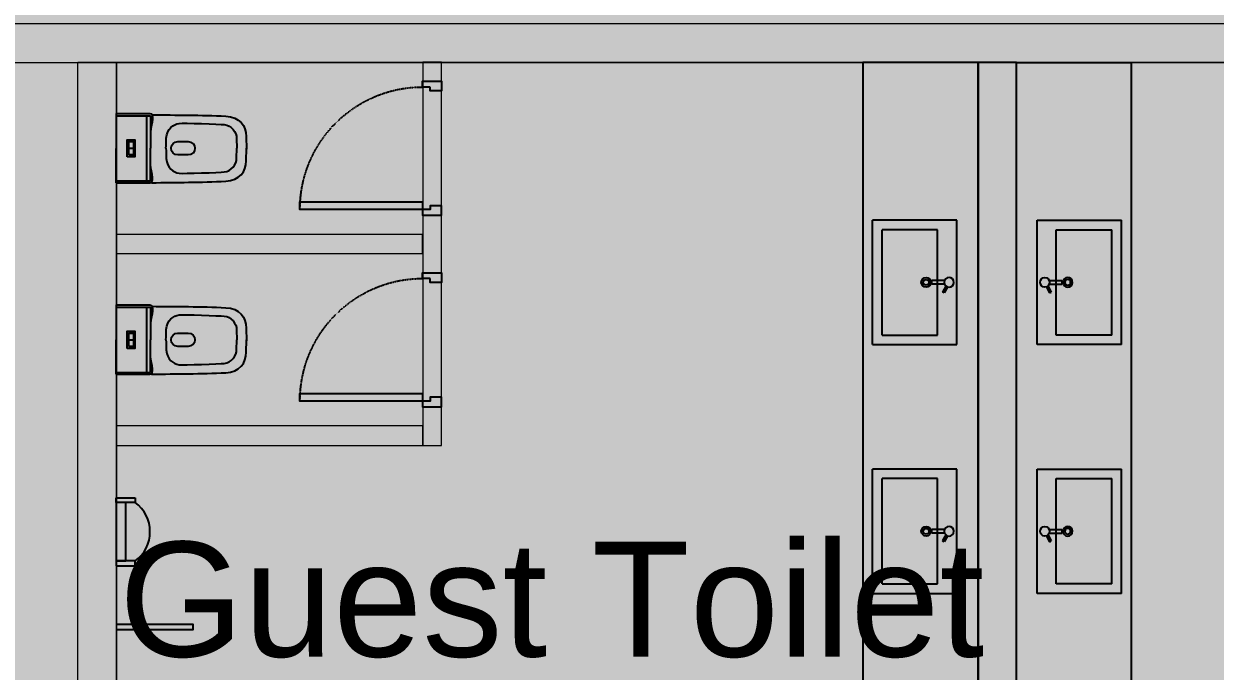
# Model space of a CAD drawing. Header units: millimetres. Extents: x -1030105 to 906887, y -616134 to 1220667.
# Drawn here: x 584488 to 590710, y -91636 to -88255 of the extents above; entities that cross this region are included whole.
import ezdxf

# ---------------------------------------------------------------- set-up
doc = ezdxf.new("R2010")
doc.units = ezdxf.units.MM
doc.header["$MEASUREMENT"] = 0
doc.linetypes.add('DASHED1', pattern=[2.5, 1.25, -1.25])
for name, color, linetype in [('A-FIXT', 8, 'Continuous'), ('A-WALL-PATT', 7, 'Continuous'), ('DA-ANNO-TEXT', 11, 'Continuous'), ('DA-DOOR-WIND', 21, 'Continuous'), ('DA-LANS-TREE', 7, 'Continuous'), ('DA-WALL-LOW', 1, 'Continuous'), ('DA-WALL-PATT', 8, 'Continuous'), ('tinh S', 2, 'Continuous'), ('Xr-Typical-Standar room$0$DA-FIXT', 5, 'Continuous'), ('Xr-Typical-Standar room$0$DA-SANR-FIXT', 5, 'Continuous')]:
    doc.layers.add(name, color=color, linetype=linetype)
for name, color, linetype, lineweight in [('A-Wall', 6, 'Continuous', 9), ('GFA', 6, 'Continuous', 0), ('HATCH', 8, 'Continuous', 5)]:
    doc.layers.add(name, color=color, linetype=linetype, lineweight=lineweight)
doc.layers.add('TMB-KHU B-XREF$0$GRASS', color=95, linetype='Continuous', lineweight=0, transparency=0.6)
doc.styles.get("Standard").update_dxf_attribs({"font": 'arial.ttf'})

# ---------------------------------------------------------------- blocks, each defined once
blk = doc.blocks.new('*U1024')
at = {"color": 2}
for p, q in [((0, 0), (0, 100)), ((700, 0), (700, 100))]:
    blk.add_line(p, q, dxfattribs=at)
for points in [[(30, 40), (30, 0), (0, 0), (0, 100), (50, 100), (50, 40), (30, 40), (30, 40)], [(670, 40), (670, 0), (700, 0), (700, 100), (650, 100), (650, 40), (670, 40), (670, 40)], [(30, 0), (30, -640), (70, -640), (70, 0)]]:
    blk.add_lwpolyline(points, close=True)
at = {"color": 8, "linetype": 'DASHED1', "ltscale": 0.5}
blk.add_arc((30, 0), 640, 270, 360, dxfattribs=at)
blk.add_wipeout([(0, 1400), (0, 1300), (700, 1300), (700, 1400)]).dxf.layer = 'DA-WALL-PATT'
blk = doc.blocks.new('Xr-Typical-Standar room$0$SAN-W-02P')
at = {"layer": 'Xr-Typical-Standar room$0$DA-SANR-FIXT'}
h = blk.add_hatch(color=255, dxfattribs=at)
h.dxf.hatch_style = 1
edge = h.paths.add_edge_path()
edge.add_line((20.6, -829.4), (23.5, -829.4))
edge.add_line((23.5, -829.4), (26.5, -829.4))
edge.add_line((26.5, -829.4), (32.6, -829.4))
edge.add_line((32.6, -829.4), (38.7, -829.4))
edge.add_line((38.7, -829.4), (41.6, -829.4))
edge.add_line((41.6, -829.4), (44.5, -829.4))
edge.add_line((44.5, -829.4), (47.4, -829.4))
edge.add_line((47.4, -829.4), (48.7, -829.4))
edge.add_line((48.7, -829.4), (50.1, -829.4))
edge.add_line((50.1, -829.4), (51.3, -829.4))
edge.add_line((51.3, -829.4), (52.6, -829.4))
edge.add_line((52.6, -829.4), (53.8, -829.4))
edge.add_line((53.8, -829.4), (55, -829.4))
edge.add_line((55, -829.4), (56.1, -829.4))
edge.add_line((56.1, -829.4), (57.2, -829.4))
edge.add_line((57.2, -829.4), (58.2, -829.4))
edge.add_line((58.2, -829.4), (59.2, -829.4))
edge.add_line((59.2, -829.4), (60.1, -829.4))
edge.add_line((60.1, -829.4), (60.9, -829.4))
edge.add_line((60.9, -829.4), (61.7, -829.4))
edge.add_line((61.7, -829.4), (63, -829.4))
edge.add_line((63, -829.4), (65.2, -829.4))
edge.add_line((65.2, -829.4), (67.5, -829.4))
edge.add_line((67.5, -829.4), (70.4, -829.3))
edge.add_line((70.4, -829.3), (73.1, -829.1))
edge.add_line((73.1, -829.1), (75.6, -829))
edge.add_line((75.6, -829), (78.3, -828.7))
edge.add_line((78.3, -828.7), (80.9, -828.4))
edge.add_line((80.9, -828.4), (83.6, -828.1))
edge.add_line((83.6, -828.1), (85.9, -827.7))
edge.add_line((85.9, -827.7), (88.6, -827.2))
edge.add_line((88.6, -827.2), (91.1, -826.7))
edge.add_line((91.1, -826.7), (93.5, -826.2))
edge.add_line((93.5, -826.2), (96, -825.6))
edge.add_line((96, -825.6), (98.1, -825))
edge.add_line((98.1, -825), (100.9, -824.2))
edge.add_line((100.9, -824.2), (103, -823.5))
edge.add_line((103, -823.5), (105.2, -822.7))
edge.add_line((105.2, -822.7), (107.7, -821.8))
edge.add_line((107.7, -821.8), (110.3, -820.7))
edge.add_line((110.3, -820.7), (112.3, -819.9))
edge.add_line((112.3, -819.9), (114.3, -819))
edge.add_line((114.3, -819), (116.5, -817.9))
edge.add_line((116.5, -817.9), (118.8, -816.7))
edge.add_line((118.8, -816.7), (121.1, -815.4))
edge.add_line((121.1, -815.4), (123, -814.3))
edge.add_line((123, -814.3), (125.4, -812.8))
edge.add_line((125.4, -812.8), (127.2, -811.6))
edge.add_line((127.2, -811.6), (129.4, -810.1))
edge.add_line((129.4, -810.1), (131.2, -808.7))
edge.add_line((131.2, -808.7), (133.3, -807.1))
edge.add_line((133.3, -807.1), (135, -805.7))
edge.add_line((135, -805.7), (137, -804))
edge.add_line((137, -804), (138.7, -802.5))
edge.add_line((138.7, -802.5), (140.5, -800.7))
edge.add_line((140.5, -800.7), (142.2, -799))
edge.add_line((142.2, -799), (143.9, -797.1))
edge.add_line((143.9, -797.1), (145.4, -795.4))
edge.add_line((145.4, -795.4), (147.1, -793.5))
edge.add_line((147.1, -793.5), (148.7, -791.4))
edge.add_line((148.7, -791.4), (150.1, -789.5))
edge.add_line((150.1, -789.5), (151.6, -787.4))
edge.add_line((151.6, -787.4), (153.1, -785.3))
edge.add_line((153.1, -785.3), (154.4, -783.1))
edge.add_line((154.4, -783.1), (155.9, -780.7))
edge.add_line((155.9, -780.7), (157.1, -778.5))
edge.add_line((157.1, -778.5), (158.2, -776.4))
edge.add_line((158.2, -776.4), (159.2, -774.5))
edge.add_line((159.2, -774.5), (160.5, -771.8))
edge.add_line((160.5, -771.8), (161.6, -769.3))
edge.add_line((161.6, -769.3), (162.7, -766.5))
edge.add_line((162.7, -766.5), (163.7, -764.1))
edge.add_line((163.7, -764.1), (164.5, -761.9))
edge.add_line((164.5, -761.9), (165.6, -758.7))
edge.add_line((165.6, -758.7), (166.3, -756.2))
edge.add_line((166.3, -756.2), (167.1, -753.7))
edge.add_line((167.1, -753.7), (167.9, -750.3))
edge.add_line((167.9, -750.3), (168.6, -747.2))
edge.add_line((168.6, -747.2), (169.2, -744.6))
edge.add_line((169.2, -744.6), (169.8, -741.5))
edge.add_line((169.8, -741.5), (170.2, -739))
edge.add_line((170.2, -739), (170.7, -735.6))
edge.add_line((170.7, -735.6), (171.1, -732.5))
edge.add_line((171.1, -732.5), (171.4, -729.7))
edge.add_line((171.4, -729.7), (171.7, -726.2))
edge.add_line((171.7, -726.2), (171.9, -722))
edge.add_line((171.9, -722), (172.5, -710.7))
edge.add_line((172.5, -710.7), (172.9, -702.4))
edge.add_line((172.9, -702.4), (173.6, -686.4))
edge.add_line((173.6, -686.4), (174, -677.7))
edge.add_line((174, -677.7), (174.5, -662.1))
edge.add_line((174.5, -662.1), (177.4, -651.6))
edge.add_line((177.4, -651.6), (175.3, -641.6))
edge.add_line((175.3, -641.6), (175.7, -625.7))
edge.add_line((175.7, -625.7), (176.2, -605.6))
edge.add_line((176.2, -605.6), (176.7, -577.1))
edge.add_line((176.7, -577.1), (177.1, -552.4))
edge.add_line((177.1, -552.4), (177.3, -528.6))
edge.add_line((177.3, -528.6), (175.6, -506.6))
edge.add_line((175.6, -506.6), (175.8, -481.6))
edge.add_line((175.8, -481.6), (176.2, -431.6))
edge.add_line((176.2, -431.6), (176.5, -406.6))
edge.add_line((176.5, -406.6), (178.7, -380.5))
edge.add_line((178.7, -380.5), (179.1, -358.4))
edge.add_line((179.1, -358.4), (179.5, -334.1))
edge.add_line((179.5, -334.1), (179.7, -333.9))
edge.add_line((179.7, -333.9), (180, -333.6))
edge.add_line((180, -333.6), (180.3, -333.1))
edge.add_line((180.3, -333.1), (180.5, -332.8))
edge.add_line((180.5, -332.8), (180.8, -332.2))
edge.add_line((180.8, -332.2), (181, -331.8))
edge.add_line((181, -331.8), (181.1, -331.5))
edge.add_line((181.1, -331.5), (181.2, -331.3))
edge.add_line((181.2, -331.3), (181.3, -331))
edge.add_line((181.3, -331), (181.4, -330.8))
edge.add_line((181.4, -330.8), (181.5, -330.6))
edge.add_line((181.5, -330.6), (181.6, -330.3))
edge.add_line((181.6, -330.3), (181.7, -330.1))
edge.add_line((181.7, -330.1), (181.8, -329.8))
edge.add_line((181.8, -329.8), (181.8, -329.6))
edge.add_line((181.8, -329.6), (181.9, -329.2))
edge.add_line((181.9, -329.2), (182, -329))
edge.add_line((182, -329), (182.1, -328.7))
edge.add_line((182.1, -328.7), (182.1, -328.4))
edge.add_line((182.1, -328.4), (182.2, -328.2))
edge.add_line((182.2, -328.2), (182.3, -327.8))
edge.add_line((182.3, -327.8), (182.3, -327.5))
edge.add_line((182.3, -327.5), (182.4, -327.2))
edge.add_line((182.4, -327.2), (182.4, -326.9))
edge.add_line((182.4, -326.9), (182.4, -326.7))
edge.add_line((182.4, -326.7), (182.5, -326.3))
edge.add_line((182.5, -326.3), (182.5, -325.5))
edge.add_line((182.5, -325.5), (182.5, -324.8))
edge.add_line((182.5, -324.8), (182.5, -323.9))
edge.add_line((182.5, -323.9), (182.5, -323))
edge.add_line((182.5, -323), (182.5, -322))
edge.add_line((182.5, -322), (182.5, -321.3))
edge.add_line((182.5, -321.3), (182.5, -320.5))
edge.add_line((182.5, -320.5), (182.5, -319.7))
edge.add_line((182.5, -319.7), (182.5, -318.8))
edge.add_line((182.5, -318.8), (182.5, -317.9))
edge.add_line((182.5, -317.9), (182.5, -316.9))
edge.add_line((182.5, -316.9), (182.5, -315.9))
edge.add_line((182.5, -315.9), (182.5, -314.8))
edge.add_line((182.5, -314.8), (182.5, -313.7))
edge.add_line((182.5, -313.7), (182.5, -312.6))
edge.add_line((182.5, -312.6), (182.5, -311.4))
edge.add_line((182.5, -311.4), (182.5, -310.2))
edge.add_line((182.5, -310.2), (182.5, -308.9))
edge.add_line((182.5, -308.9), (182.5, -307.6))
edge.add_line((182.5, -307.6), (182.5, -306.3))
edge.add_line((182.5, -306.3), (182.5, -304.9))
edge.add_line((182.5, -304.9), (182.5, -303.5))
edge.add_line((182.5, -303.5), (182.5, -302))
edge.add_line((182.5, -302), (182.5, -300.5))
edge.add_line((182.5, -300.5), (182.5, -299))
edge.add_line((182.5, -299), (182.5, -297.4))
edge.add_line((182.5, -297.4), (182.5, -295.9))
edge.add_line((182.5, -295.9), (182.5, -294.2))
edge.add_line((182.5, -294.2), (182.5, -292.6))
edge.add_line((182.5, -292.6), (182.5, -290.9))
edge.add_line((182.5, -290.9), (182.5, -289.2))
edge.add_line((182.5, -289.2), (182.5, -287.5))
edge.add_line((182.5, -287.5), (182.5, -285.8))
edge.add_line((182.5, -285.8), (182.5, -284))
edge.add_line((182.5, -284), (182.5, -282.2))
edge.add_line((182.5, -282.2), (182.5, -280.4))
edge.add_line((182.5, -280.4), (182.5, -278.5))
edge.add_line((182.5, -278.5), (182.5, -276.7))
edge.add_line((182.5, -276.7), (182.5, -274.8))
edge.add_line((182.5, -274.8), (182.5, -272.9))
edge.add_line((182.5, -272.9), (182.5, -271))
edge.add_line((182.5, -271), (182.5, -269.1))
edge.add_line((182.5, -269.1), (182.5, -267.1))
edge.add_line((182.5, -267.1), (182.5, -265.1))
edge.add_line((182.5, -265.1), (182.5, -263.2))
edge.add_line((182.5, -263.2), (182.5, -261.2))
edge.add_line((182.5, -261.2), (182.5, -259.2))
edge.add_line((182.5, -259.2), (182.5, -257.2))
edge.add_line((182.5, -257.2), (182.5, -255.2))
edge.add_line((182.5, -255.2), (182.5, -251.1))
edge.add_line((182.5, -251.1), (182.5, -247.1))
edge.add_line((182.5, -247.1), (182.5, -238.9))
edge.add_line((182.5, -238.9), (182.5, -230.7))
edge.add_line((182.5, -230.7), (182.5, -226.6))
edge.add_line((182.5, -226.6), (182.5, -222.6))
edge.add_line((182.5, -222.6), (182.5, -220.6))
edge.add_line((182.5, -220.6), (182.5, -218.6))
edge.add_line((182.5, -218.6), (182.5, -216.6))
edge.add_line((182.5, -216.6), (182.5, -214.6))
edge.add_line((182.5, -214.6), (182.5, -212.6))
edge.add_line((182.5, -212.6), (182.5, -210.6))
edge.add_line((182.5, -210.6), (182.5, -208.7))
edge.add_line((182.5, -208.7), (182.5, -206.8))
edge.add_line((182.5, -206.8), (182.5, -204.9))
edge.add_line((182.5, -204.9), (182.5, -203))
edge.add_line((182.5, -203), (182.5, -201.1))
edge.add_line((182.5, -201.1), (182.5, -199.2))
edge.add_line((182.5, -199.2), (182.5, -197.4))
edge.add_line((182.5, -197.4), (182.5, -195.6))
edge.add_line((182.5, -195.6), (182.5, -193.8))
edge.add_line((182.5, -193.8), (182.5, -192))
edge.add_line((182.5, -192), (182.5, -190.2))
edge.add_line((182.5, -190.2), (182.5, -188.5))
edge.add_line((182.5, -188.5), (182.5, -186.8))
edge.add_line((182.5, -186.8), (182.5, -185.2))
edge.add_line((182.5, -185.2), (182.5, -183.5))
edge.add_line((182.5, -183.5), (182.5, -181.9))
edge.add_line((182.5, -181.9), (182.5, -180.3))
edge.add_line((182.5, -180.3), (182.5, -178.8))
edge.add_line((182.5, -178.8), (182.5, -177.2))
edge.add_line((182.5, -177.2), (182.5, -175.8))
edge.add_line((182.5, -175.8), (182.5, -174.3))
edge.add_line((182.5, -174.3), (182.5, -172.9))
edge.add_line((182.5, -172.9), (182.5, -171.5))
edge.add_line((182.5, -171.5), (182.5, -170.1))
edge.add_line((182.5, -170.1), (182.5, -168.8))
edge.add_line((182.5, -168.8), (182.5, -167.6))
edge.add_line((182.5, -167.6), (182.5, -166.3))
edge.add_line((182.5, -166.3), (182.5, -165.2))
edge.add_line((182.5, -165.2), (182.5, -164))
edge.add_line((182.5, -164), (182.5, -162.9))
edge.add_line((182.5, -162.9), (182.5, -161.8))
edge.add_line((182.5, -161.8), (182.5, -160.8))
edge.add_line((182.5, -160.8), (182.5, -159.9))
edge.add_line((182.5, -159.9), (182.5, -158.9))
edge.add_line((182.5, -158.9), (182.5, -158.1))
edge.add_line((182.5, -158.1), (182.5, -157.2))
edge.add_line((182.5, -157.2), (182.5, -156.5))
edge.add_line((182.5, -156.5), (182.5, -155.8))
edge.add_line((182.5, -155.8), (182.5, -154.8))
edge.add_line((182.5, -154.8), (182.5, -153.9))
edge.add_line((182.5, -153.9), (182.5, -153.2))
edge.add_line((182.5, -153.2), (182.5, -151.4))
edge.add_line((182.5, -151.4), (182.5, -151.4))
edge.add_line((182.5, -151.4), (182.4, -151.4))
edge.add_line((182.4, -151.4), (182.3, -151.4))
edge.add_line((182.3, -151.4), (182.2, -151.4))
edge.add_line((182.2, -151.4), (182.1, -151.4))
edge.add_line((182.1, -151.4), (181.9, -151.4))
edge.add_line((181.9, -151.4), (181.7, -151.4))
edge.add_line((181.7, -151.4), (181.4, -151.4))
edge.add_line((181.4, -151.4), (181.2, -151.4))
edge.add_line((181.2, -151.4), (180.9, -151.4))
edge.add_line((180.9, -151.4), (180.5, -151.4))
edge.add_line((180.5, -151.4), (180.2, -151.4))
edge.add_line((180.2, -151.4), (179.8, -151.4))
edge.add_line((179.8, -151.4), (179.3, -151.4))
edge.add_line((179.3, -151.4), (178.9, -151.4))
edge.add_line((178.9, -151.4), (178.4, -151.4))
edge.add_line((178.4, -151.4), (177.9, -151.4))
edge.add_line((177.9, -151.4), (177.3, -151.4))
edge.add_line((177.3, -151.4), (176.8, -151.4))
edge.add_line((176.8, -151.4), (176.2, -151.4))
edge.add_line((176.2, -151.4), (175.5, -151.4))
edge.add_line((175.5, -151.4), (174.9, -151.4))
edge.add_line((174.9, -151.4), (174.2, -151.4))
edge.add_line((174.2, -151.4), (173.5, -151.4))
edge.add_line((173.5, -151.4), (172.7, -151.4))
edge.add_line((172.7, -151.4), (172, -151.4))
edge.add_line((172, -151.4), (171.2, -151.4))
edge.add_line((171.2, -151.4), (170.3, -151.4))
edge.add_line((170.3, -151.4), (169.5, -151.4))
edge.add_line((169.5, -151.4), (168.6, -151.4))
edge.add_line((168.6, -151.4), (167.7, -151.4))
edge.add_line((167.7, -151.4), (166.8, -151.4))
edge.add_line((166.8, -151.4), (165.9, -151.4))
edge.add_line((165.9, -151.4), (164.9, -151.4))
edge.add_line((164.9, -151.4), (163.9, -151.4))
edge.add_line((163.9, -151.4), (162.9, -151.4))
edge.add_line((162.9, -151.4), (161.8, -151.4))
edge.add_line((161.8, -151.4), (160.8, -151.4))
edge.add_line((160.8, -151.4), (159.7, -151.4))
edge.add_line((159.7, -151.4), (158.5, -151.4))
edge.add_line((158.5, -151.4), (157.4, -151.4))
edge.add_line((157.4, -151.4), (156.2, -151.4))
edge.add_line((156.2, -151.4), (155.1, -151.4))
edge.add_line((155.1, -151.4), (153.9, -151.4))
edge.add_line((153.9, -151.4), (152.6, -151.4))
edge.add_line((152.6, -151.4), (151.4, -151.4))
edge.add_line((151.4, -151.4), (150.1, -151.4))
edge.add_line((150.1, -151.4), (148.8, -151.4))
edge.add_line((148.8, -151.4), (147.5, -151.4))
edge.add_line((147.5, -151.4), (146.2, -151.4))
edge.add_line((146.2, -151.4), (144.8, -151.4))
edge.add_line((144.8, -151.4), (143.4, -151.4))
edge.add_line((143.4, -151.4), (142, -151.4))
edge.add_line((142, -151.4), (140.6, -151.4))
edge.add_line((140.6, -151.4), (139.2, -151.4))
edge.add_line((139.2, -151.4), (137.7, -151.4))
edge.add_line((137.7, -151.4), (136.3, -151.4))
edge.add_line((136.3, -151.4), (134.8, -151.4))
edge.add_line((134.8, -151.4), (131.7, -151.4))
edge.add_line((131.7, -151.4), (128.6, -151.4))
edge.add_line((128.6, -151.4), (125.5, -151.4))
edge.add_line((125.5, -151.4), (122.2, -151.4))
edge.add_line((122.2, -151.4), (118.9, -151.4))
edge.add_line((118.9, -151.4), (115.5, -151.4))
edge.add_line((115.5, -151.4), (112.1, -151.4))
edge.add_line((112.1, -151.4), (108.6, -151.4))
edge.add_line((108.6, -151.4), (105.1, -151.4))
edge.add_line((105.1, -151.4), (101.5, -151.4))
edge.add_line((101.5, -151.4), (97.8, -151.4))
edge.add_line((97.8, -151.4), (94.1, -151.4))
edge.add_line((94.1, -151.4), (90.4, -151.4))
edge.add_line((90.4, -151.4), (86.6, -151.4))
edge.add_line((86.6, -151.4), (82.8, -151.4))
edge.add_line((82.8, -151.4), (78.9, -151.4))
edge.add_line((78.9, -151.4), (75, -151.4))
edge.add_line((75, -151.4), (71, -151.4))
edge.add_line((71, -151.4), (67, -151.4))
edge.add_line((67, -151.4), (63, -151.4))
edge.add_line((63, -151.4), (58.9, -151.4))
edge.add_line((58.9, -151.4), (54.8, -151.4))
edge.add_line((54.8, -151.4), (50.7, -151.4))
edge.add_line((50.7, -151.4), (46.6, -151.4))
edge.add_line((46.6, -151.4), (42.4, -151.4))
edge.add_line((42.4, -151.4), (38.2, -151.4))
edge.add_line((38.2, -151.4), (34, -151.4))
edge.add_line((34, -151.4), (25.6, -151.4))
edge.add_line((25.6, -151.4), (17.1, -151.4))
edge.add_line((17.1, -151.4), (0, -151.4))
edge.add_line((0, -151.4), (-17.1, -151.4))
edge.add_line((-17.1, -151.4), (-25.6, -151.4))
edge.add_line((-25.6, -151.4), (-34, -151.4))
edge.add_line((-34, -151.4), (-38.2, -151.4))
edge.add_line((-38.2, -151.4), (-42.4, -151.4))
edge.add_line((-42.4, -151.4), (-46.6, -151.4))
edge.add_line((-46.6, -151.4), (-50.7, -151.4))
edge.add_line((-50.7, -151.4), (-54.8, -151.4))
edge.add_line((-54.8, -151.4), (-58.9, -151.4))
edge.add_line((-58.9, -151.4), (-63, -151.4))
edge.add_line((-63, -151.4), (-67, -151.4))
edge.add_line((-67, -151.4), (-71, -151.4))
edge.add_line((-71, -151.4), (-75, -151.4))
edge.add_line((-75, -151.4), (-78.9, -151.4))
edge.add_line((-78.9, -151.4), (-82.8, -151.4))
edge.add_line((-82.8, -151.4), (-86.6, -151.4))
edge.add_line((-86.6, -151.4), (-90.4, -151.4))
edge.add_line((-90.4, -151.4), (-94.2, -151.4))
edge.add_line((-94.2, -151.4), (-97.9, -151.4))
edge.add_line((-97.9, -151.4), (-101.5, -151.4))
edge.add_line((-101.5, -151.4), (-105.1, -151.4))
edge.add_line((-105.1, -151.4), (-108.6, -151.4))
edge.add_line((-108.6, -151.4), (-112.1, -151.4))
edge.add_line((-112.1, -151.4), (-115.6, -151.4))
edge.add_line((-115.6, -151.4), (-118.9, -151.4))
edge.add_line((-118.9, -151.4), (-122.2, -151.4))
edge.add_line((-122.2, -151.4), (-125.5, -151.4))
edge.add_line((-125.5, -151.4), (-128.7, -151.4))
edge.add_line((-128.7, -151.4), (-131.8, -151.4))
edge.add_line((-131.8, -151.4), (-134.8, -151.4))
edge.add_line((-134.8, -151.4), (-136.3, -151.4))
edge.add_line((-136.3, -151.4), (-137.8, -151.4))
edge.add_line((-137.8, -151.4), (-139.2, -151.4))
edge.add_line((-139.2, -151.4), (-140.6, -151.4))
edge.add_line((-140.6, -151.4), (-142.1, -151.4))
edge.add_line((-142.1, -151.4), (-143.4, -151.4))
edge.add_line((-143.4, -151.4), (-144.8, -151.4))
edge.add_line((-144.8, -151.4), (-146.2, -151.4))
edge.add_line((-146.2, -151.4), (-147.5, -151.4))
edge.add_line((-147.5, -151.4), (-148.8, -151.4))
edge.add_line((-148.8, -151.4), (-150.1, -151.4))
edge.add_line((-150.1, -151.4), (-151.4, -151.4))
edge.add_line((-151.4, -151.4), (-152.6, -151.4))
edge.add_line((-152.6, -151.4), (-153.9, -151.4))
edge.add_line((-153.9, -151.4), (-155.1, -151.4))
edge.add_line((-155.1, -151.4), (-156.3, -151.4))
edge.add_line((-156.3, -151.4), (-157.4, -151.4))
edge.add_line((-157.4, -151.4), (-158.6, -151.4))
edge.add_line((-158.6, -151.4), (-159.7, -151.4))
edge.add_line((-159.7, -151.4), (-160.8, -151.4))
edge.add_line((-160.8, -151.4), (-161.8, -151.4))
edge.add_line((-161.8, -151.4), (-162.9, -151.4))
edge.add_line((-162.9, -151.4), (-163.9, -151.4))
edge.add_line((-163.9, -151.4), (-164.9, -151.4))
edge.add_line((-164.9, -151.4), (-165.9, -151.4))
edge.add_line((-165.9, -151.4), (-166.8, -151.4))
edge.add_line((-166.8, -151.4), (-167.7, -151.4))
edge.add_line((-167.7, -151.4), (-168.6, -151.4))
edge.add_line((-168.6, -151.4), (-169.5, -151.4))
edge.add_line((-169.5, -151.4), (-170.4, -151.4))
edge.add_line((-170.4, -151.4), (-171.2, -151.4))
edge.add_line((-171.2, -151.4), (-172, -151.4))
edge.add_line((-172, -151.4), (-172.7, -151.4))
edge.add_line((-172.7, -151.4), (-173.5, -151.4))
edge.add_line((-173.5, -151.4), (-174.2, -151.4))
edge.add_line((-174.2, -151.4), (-174.9, -151.4))
edge.add_line((-174.9, -151.4), (-175.5, -151.4))
edge.add_line((-175.5, -151.4), (-176.2, -151.4))
edge.add_line((-176.2, -151.4), (-176.8, -151.4))
edge.add_line((-176.8, -151.4), (-177.3, -151.4))
edge.add_line((-177.3, -151.4), (-177.9, -151.4))
edge.add_line((-177.9, -151.4), (-178.4, -151.4))
edge.add_line((-178.4, -151.4), (-178.9, -151.4))
edge.add_line((-178.9, -151.4), (-179.3, -151.4))
edge.add_line((-179.3, -151.4), (-179.8, -151.4))
edge.add_line((-179.8, -151.4), (-180.2, -151.4))
edge.add_line((-180.2, -151.4), (-180.5, -151.4))
edge.add_line((-180.5, -151.4), (-180.9, -151.4))
edge.add_line((-180.9, -151.4), (-182.5, -151.4))
edge.add_spline(control_points=[(-182.5, -151.4), (-182.5, -151.4), (-182.5, -326.3), (-182.5, -326.3)], knot_values=[0, 0, 0, 0, 1, 1, 1, 1], degree=3, periodic=0)
edge.add_line((-182.5, -326.3), (-182.5, -326.7))
edge.add_line((-182.5, -326.7), (-182.4, -326.9))
edge.add_line((-182.4, -326.9), (-182.4, -327.2))
edge.add_line((-182.4, -327.2), (-182.3, -327.5))
edge.add_line((-182.3, -327.5), (-182.3, -327.8))
edge.add_line((-182.3, -327.8), (-182.2, -328.2))
edge.add_line((-182.2, -328.2), (-182.2, -328.4))
edge.add_line((-182.2, -328.4), (-182.1, -328.6))
edge.add_line((-182.1, -328.6), (-182, -329))
edge.add_line((-182, -329), (-181.9, -329.3))
edge.add_line((-181.9, -329.3), (-181.9, -329.5))
edge.add_line((-181.9, -329.5), (-181.8, -329.8))
edge.add_line((-181.8, -329.8), (-181.7, -330.1))
edge.add_line((-181.7, -330.1), (-181.6, -330.3))
edge.add_line((-181.6, -330.3), (-181.5, -330.6))
edge.add_line((-181.5, -330.6), (-181.4, -330.8))
edge.add_line((-181.4, -330.8), (-181.3, -331.1))
edge.add_line((-181.3, -331.1), (-181.2, -331.3))
edge.add_line((-181.2, -331.3), (-181.1, -331.5))
edge.add_line((-181.1, -331.5), (-181, -331.8))
edge.add_line((-181, -331.8), (-180.7, -332.3))
edge.add_line((-180.7, -332.3), (-180.5, -332.7))
edge.add_line((-180.5, -332.7), (-180.3, -333.1))
edge.add_line((-180.3, -333.1), (-180, -333.5))
edge.add_line((-180, -333.5), (-179.7, -334))
edge.add_line((-179.7, -334), (-179.4, -334.3))
edge.add_line((-179.4, -334.3), (-179.1, -334.7))
edge.add_line((-179.1, -334.7), (-178.7, -335.1))
edge.add_line((-178.7, -335.1), (-178.3, -335.4))
edge.add_line((-178.3, -335.4), (-178, -335.7))
edge.add_line((-178, -335.7), (-177.7, -336))
edge.add_line((-177.7, -336), (-177.2, -336.4))
edge.add_line((-177.2, -336.4), (-176.9, -336.6))
edge.add_line((-176.9, -336.6), (-176.4, -336.9))
edge.add_line((-176.4, -336.9), (-176.1, -337.1))
edge.add_line((-176.1, -337.1), (-175.6, -337.4))
edge.add_line((-175.6, -337.4), (-175.3, -337.6))
edge.add_line((-175.3, -337.6), (-174.9, -361.8))
edge.add_line((-174.9, -361.8), (-174.5, -386.2))
edge.add_line((-174.5, -386.2), (-174.3, -410.3))
edge.add_line((-174.3, -410.3), (-176.2, -436.6))
edge.add_line((-176.2, -436.6), (-175.8, -481.6))
edge.add_line((-175.8, -481.6), (-175.6, -506.6))
edge.add_line((-175.6, -506.6), (-175.4, -531.6))
edge.add_line((-175.4, -531.6), (-172.9, -558.1))
edge.add_line((-172.9, -558.1), (-172.6, -580))
edge.add_line((-172.6, -580), (-172.2, -599.8))
edge.add_line((-172.2, -599.8), (-171.8, -616.4))
edge.add_line((-171.8, -616.4), (-173.6, -629.8))
edge.add_line((-173.6, -629.8), (-171.2, -641.5))
edge.add_line((-171.2, -641.5), (-170.8, -652.8))
edge.add_line((-170.8, -652.8), (-171.8, -666.4))
edge.add_line((-171.8, -666.4), (-169.9, -677.6))
edge.add_line((-169.9, -677.6), (-169.4, -689.1))
edge.add_line((-169.4, -689.1), (-168.8, -702.2))
edge.add_line((-168.8, -702.2), (-168.2, -713.3))
edge.add_line((-168.2, -713.3), (-168.1, -719.3))
edge.add_line((-168.1, -719.3), (-167.8, -722.4))
edge.add_line((-167.8, -722.4), (-167.8, -722.8))
edge.add_line((-167.8, -722.8), (-167.7, -722.9))
edge.add_line((-167.7, -722.9), (-167.7, -722.9))
edge.add_line((-167.7, -722.9), (-167.7, -723.1))
edge.add_line((-167.7, -723.1), (-167.7, -723.4))
edge.add_line((-167.7, -723.4), (-167.7, -723.7))
edge.add_line((-167.7, -723.7), (-167.4, -727.6))
edge.add_line((-167.4, -727.6), (-167.1, -731.1))
edge.add_line((-167.1, -731.1), (-166.8, -733.7))
edge.add_line((-166.8, -733.7), (-166.4, -737))
edge.add_line((-166.4, -737), (-165.8, -740.5))
edge.add_line((-165.8, -740.5), (-165.5, -742.5))
edge.add_line((-165.5, -742.5), (-164.8, -745.7))
edge.add_line((-164.8, -745.7), (-164.2, -748.5))
edge.add_line((-164.2, -748.5), (-163.5, -751.5))
edge.add_line((-163.5, -751.5), (-162.7, -754.5))
edge.add_line((-162.7, -754.5), (-161.8, -757.4))
edge.add_line((-161.8, -757.4), (-161.1, -759.8))
edge.add_line((-161.1, -759.8), (-160.1, -762.7))
edge.add_line((-160.1, -762.7), (-159.1, -765.3))
edge.add_line((-159.1, -765.3), (-158.3, -767.4))
edge.add_line((-158.3, -767.4), (-157.1, -770))
edge.add_line((-157.1, -770), (-155.9, -772.7))
edge.add_line((-155.9, -772.7), (-154.7, -775.2))
edge.add_line((-154.7, -775.2), (-153.4, -777.7))
edge.add_line((-153.4, -777.7), (-152.3, -779.7))
edge.add_line((-152.3, -779.7), (-151.2, -781.6))
edge.add_line((-151.2, -781.6), (-149.9, -783.8))
edge.add_line((-149.9, -783.8), (-148.4, -786))
edge.add_line((-148.4, -786), (-147.1, -788))
edge.add_line((-147.1, -788), (-145.4, -790.3))
edge.add_line((-145.4, -790.3), (-144, -792.1))
edge.add_line((-144, -792.1), (-142.4, -794.1))
edge.add_line((-142.4, -794.1), (-140.8, -795.9))
edge.add_line((-140.8, -795.9), (-139.1, -797.8))
edge.add_line((-139.1, -797.8), (-137.5, -799.5))
edge.add_line((-137.5, -799.5), (-135.7, -801.4))
edge.add_line((-135.7, -801.4), (-134.1, -802.9))
edge.add_line((-134.1, -802.9), (-132.2, -804.5))
edge.add_line((-132.2, -804.5), (-130.2, -806.2))
edge.add_line((-130.2, -806.2), (-128.6, -807.6))
edge.add_line((-128.6, -807.6), (-126.4, -809.3))
edge.add_line((-126.4, -809.3), (-124.7, -810.5))
edge.add_line((-124.7, -810.5), (-122.5, -812))
edge.add_line((-122.5, -812), (-120.5, -813.3))
edge.add_line((-120.5, -813.3), (-118.4, -814.6))
edge.add_line((-118.4, -814.6), (-116.1, -815.9))
edge.add_line((-116.1, -815.9), (-113.9, -817.1))
edge.add_line((-113.9, -817.1), (-111.6, -818.3))
edge.add_line((-111.6, -818.3), (-109.8, -819.1))
edge.add_line((-109.8, -819.1), (-107.7, -820.1))
edge.add_line((-107.7, -820.1), (-105.2, -821.1))
edge.add_line((-105.2, -821.1), (-102.9, -822.1))
edge.add_line((-102.9, -822.1), (-100.6, -822.9))
edge.add_line((-100.6, -822.9), (-98.4, -823.6))
edge.add_line((-98.4, -823.6), (-95.9, -824.4))
edge.add_line((-95.9, -824.4), (-93.6, -825.1))
edge.add_line((-93.6, -825.1), (-91.3, -825.7))
edge.add_line((-91.3, -825.7), (-88.5, -826.4))
edge.add_line((-88.5, -826.4), (-85.8, -827))
edge.add_line((-85.8, -827), (-83.6, -827.4))
edge.add_line((-83.6, -827.4), (-80.7, -827.9))
edge.add_line((-80.7, -827.9), (-79.1, -828.1))
edge.add_line((-79.1, -828.1), (-76.3, -828.5))
edge.add_line((-76.3, -828.5), (-73.5, -828.8))
edge.add_line((-73.5, -828.8), (-70.8, -829))
edge.add_line((-70.8, -829), (-68.1, -829.2))
edge.add_line((-68.1, -829.2), (-65.7, -829.3))
edge.add_line((-65.7, -829.3), (-63.1, -829.4))
edge.add_line((-63.1, -829.4), (-61.5, -829.4))
edge.add_line((-61.5, -829.4), (-61.3, -829.4))
edge.add_line((-61.3, -829.4), (-61.1, -829.4))
edge.add_line((-61.1, -829.4), (-61, -829.4))
edge.add_line((-61, -829.4), (-61, -829.4))
edge.add_line((-61, -829.4), (-61, -829.4))
edge.add_line((-61, -829.4), (-61, -829.4))
edge.add_line((-61, -829.4), (-60.8, -829.4))
edge.add_line((-60.8, -829.4), (-60.6, -829.4))
edge.add_line((-60.6, -829.4), (-60.3, -829.4))
edge.add_line((-60.3, -829.4), (-59.8, -829.4))
edge.add_line((-59.8, -829.4), (-59.4, -829.4))
edge.add_line((-59.4, -829.4), (-58.8, -829.4))
edge.add_line((-58.8, -829.4), (-58.2, -829.4))
edge.add_line((-58.2, -829.4), (-57.4, -829.4))
edge.add_line((-57.4, -829.4), (-56.7, -829.4))
edge.add_line((-56.7, -829.4), (-55.8, -829.4))
edge.add_line((-55.8, -829.4), (-54.9, -829.4))
edge.add_line((-54.9, -829.4), (-53.9, -829.4))
edge.add_line((-53.9, -829.4), (-52.9, -829.4))
edge.add_line((-52.9, -829.4), (-51.9, -829.4))
edge.add_line((-51.9, -829.4), (-50.7, -829.4))
edge.add_line((-50.7, -829.4), (-49.6, -829.4))
edge.add_line((-49.6, -829.4), (-48.3, -829.4))
edge.add_line((-48.3, -829.4), (-47.1, -829.4))
edge.add_line((-47.1, -829.4), (-45.8, -829.4))
edge.add_line((-45.8, -829.4), (-44.5, -829.4))
edge.add_line((-44.5, -829.4), (-43.1, -829.4))
edge.add_line((-43.1, -829.4), (-40.3, -829.4))
edge.add_line((-40.3, -829.4), (-37.4, -829.4))
edge.add_line((-37.4, -829.4), (-34.4, -829.4))
edge.add_line((-34.4, -829.4), (-28.3, -829.4))
edge.add_line((-28.3, -829.4), (-22.3, -829.4))
edge.add_line((-22.3, -829.4), (-19.3, -829.4))
edge.add_line((-19.3, -829.4), (-16.4, -829.4))
edge.add_line((-16.4, -829.4), (-13.6, -829.4))
edge.add_line((-13.6, -829.4), (-12.2, -829.4))
edge.add_line((-12.2, -829.4), (-10.9, -829.4))
edge.add_line((-10.9, -829.4), (-9.6, -829.4))
edge.add_line((-9.6, -829.4), (-8.4, -829.4))
edge.add_line((-8.4, -829.4), (-7.2, -829.4))
edge.add_line((-7.2, -829.4), (-6, -829.4))
edge.add_line((-6, -829.4), (-4.9, -829.4))
edge.add_line((-4.9, -829.4), (-3.8, -829.4))
edge.add_line((-3.8, -829.4), (-2.8, -829.4))
edge.add_line((-2.8, -829.4), (-1.9, -829.4))
edge.add_line((-1.9, -829.4), (-1, -829.4))
edge.add_line((-1, -829.4), (-0.1, -829.4))
edge.add_line((-0.1, -829.4), (0.7, -829.4))
edge.add_line((0.7, -829.4), (1.6, -829.4))
edge.add_line((1.6, -829.4), (2.8, -829.4))
edge.add_line((2.8, -829.4), (4.3, -829.4))
edge.add_line((4.3, -829.4), (5.1, -829.4))
edge.add_line((5.1, -829.4), (6, -829.4))
edge.add_line((6, -829.4), (7, -829.4))
edge.add_line((7, -829.4), (8, -829.4))
edge.add_line((8, -829.4), (9.1, -829.4))
edge.add_line((9.1, -829.4), (10.2, -829.4))
edge.add_line((10.2, -829.4), (11.3, -829.4))
edge.add_line((11.3, -829.4), (12.6, -829.4))
edge.add_line((12.6, -829.4), (13.8, -829.4))
edge.add_line((13.8, -829.4), (15.1, -829.4))
edge.add_line((15.1, -829.4), (16.4, -829.4))
edge.add_line((16.4, -829.4), (17.8, -829.4))
edge.add_line((17.8, -829.4), (20.6, -829.4))
at = {"layer": 'Xr-Typical-Standar room$0$DA-FIXT', "color": 0, "ltscale": 10}
for points in [[(180, -150), (180, -150), (-182.5, -151.4), (-182.5, -151.4)], [(-182.5, -151.4), (-182.5, -151.4), (-182.5, -326.3), (-182.5, -326.3)], [(-170, -150), (-170, -150), (-170, -330), (-170, -330)], [(170, -150), (170, -150), (170, -330), (170, -330)], [(180, -150), (180, -150), (180, -325), (180, -325)], [(170, -310), (170, -310), (-170, -310), (-170, -310)], [(-182.5, -326.3), (-179.3, -353.2), (-133.7, -333.1), (-85, -330)], [(-170, -330), (-170, -330), (0, -330), (0, -330)], [(170, -330), (170, -330), (0, -330), (0, -330)], [(180, -325), (179.3, -353.2), (133.7, -333.1), (85, -330)]]:
    blk.add_open_spline(points, degree=3, dxfattribs=at)
at = {"layer": 'Xr-Typical-Standar room$0$DA-FIXT', "color": 8, "ltscale": 10}
for points, knots in [([(45, -208.2), (45, -208.2), (45, -248.2), (45, -248.2), (45, -248.2), (45, -248.2), (-45, -248.2), (-45, -248.2), (-45, -248.2), (-45, -248.2), (-45, -208.2), (-45, -208.2), (-45, -208.2), (-45, -208.2), (45, -208.2), (45, -208.2)], [0, 0, 0, 0, 0.2, 0.2, 0.2, 0.2, 0.4, 0.4, 0.4, 0.4, 0.6, 0.6, 0.6, 0.6, 1, 1, 1, 1]), ([(35, -215.7), (35, -215.7), (35, -240.7), (35, -240.7), (35, -240.7), (35, -240.7), (-35, -240.7), (-35, -240.7), (-35, -240.7), (-35, -240.7), (-35, -215.7), (-35, -215.7), (-35, -215.7), (-35, -215.7), (35, -215.7), (35, -215.7)], [0, 0, 0, 0, 0.2, 0.2, 0.2, 0.2, 0.4, 0.4, 0.4, 0.4, 0.6, 0.6, 0.6, 0.6, 1, 1, 1, 1]), ([(35, -471.7), (35, -471.7), (35, -526.7), (35, -526.7), (35, -526.7), (35, -545.9), (19.2, -561.7), (0, -561.7), (0, -561.7), (0, -561.7), (0, -561.7), (0, -561.7), (0, -561.7), (-19.3, -561.7), (-35, -545.9), (-35, -526.7), (-35, -526.7), (-35, -526.7), (-35, -471.7), (-35, -471.7), (-35, -471.7), (-35, -452.4), (-19.3, -436.7), (0, -436.7), (0, -436.7), (0, -436.7), (0, -436.7), (0, -436.7), (0, -436.7), (19.2, -436.7), (35, -452.4), (35, -471.7)], [0, 0, 0, 0, 0.111111, 0.111111, 0.111111, 0.111111, 0.222222, 0.222222, 0.222222, 0.222222, 0.333333, 0.333333, 0.333333, 0.333333, 0.444444, 0.444444, 0.444444, 0.444444, 0.555556, 0.555556, 0.555556, 0.555556, 0.666667, 0.666667, 0.666667, 0.666667, 0.777778, 0.777778, 0.777778, 0.777778, 1, 1, 1, 1])]:
    blk.add_open_spline(points, degree=3, knots=knots, dxfattribs=at)
blk.add_open_spline([(0, -215), (0, -215), (0, -240), (0, -240)], degree=3, dxfattribs=at)
at = {"layer": 'Xr-Typical-Standar room$0$DA-FIXT', "color": 0, "ltscale": 10}
for points, knots in [([(-175, -335), (-172.8, -463.7), (-174.8, -593.4), (-167.7, -722.8), (-167.7, -722.8), (-163.9, -793.3), (-118.4, -829.4), (-61, -829.4), (-61, -829.4), (-61, -829.4), (5, -830), (5, -830)], [0, 0, 0, 0, 0.25, 0.25, 0.25, 0.25, 0.5, 0.5, 0.5, 0.5, 1, 1, 1, 1]), ([(180, -335), (177, -463.7), (179, -593.4), (171.9, -722.8), (171.9, -722.8), (168, -793.3), (122.5, -829.4), (65.2, -829.4), (65.2, -829.4), (65.2, -829.4), (0, -830), (0, -830)], [0, 0, 0, 0, 0.25, 0.25, 0.25, 0.25, 0.5, 0.5, 0.5, 0.5, 1, 1, 1, 1]), ([(0, -410), (-17.7, -411), (-35.5, -411), (-53.2, -411), (-53.2, -411), (-104.9, -417.9), (-125.1, -447.3), (-130.1, -479.4), (-130.1, -479.4), (-133.3, -500.3), (-125.3, -690.4), (-123.7, -714.4), (-123.7, -714.4), (-121.3, -750.4), (-82.9, -779.3), (-51.8, -779.3), (-51.8, -779.3), (-51.8, -779.3), (0, -780), (0, -780)], [0, 0, 0, 0, 0.166667, 0.166667, 0.166667, 0.166667, 0.333333, 0.333333, 0.333333, 0.333333, 0.5, 0.5, 0.5, 0.5, 0.666667, 0.666667, 0.666667, 0.666667, 1, 1, 1, 1]), ([(0, -410), (17.7, -411), (35.4, -411), (53.2, -411), (53.2, -411), (104.9, -417.9), (125.1, -447.3), (130.1, -479.4), (130.1, -479.4), (133.3, -500.3), (125.3, -690.4), (123.7, -714.4), (123.7, -714.4), (121.3, -750.4), (82.9, -779.3), (51.8, -779.3), (51.8, -779.3), (51.8, -779.3), (0, -780), (0, -780)], [0, 0, 0, 0, 0.166667, 0.166667, 0.166667, 0.166667, 0.333333, 0.333333, 0.333333, 0.333333, 0.5, 0.5, 0.5, 0.5, 0.666667, 0.666667, 0.666667, 0.666667, 1, 1, 1, 1])]:
    blk.add_open_spline(points, degree=3, knots=knots, dxfattribs=at)
blk = doc.blocks.new('Basin')
at = {"color": 0, "linetype": 'ByBlock'}
for p, q in [((-325, 0), (-325, 440)), ((325, 440), (-325, 440)), ((325, 440), (325, 0)), ((-275, 100), (-275, 390)), ((275, 390), (-275, 390)), ((275, 390), (275, 100)), ((275, 100), (-275, 100)), ((325, 0), (-325, 0))]:
    blk.add_line(p, q, dxfattribs=at)
at = {"color": 0, "linetype": 'ByBlock', "ltscale": 200}
for p, q in [((10, 130), (-10, 130)), ((-10, 60), (-10, 130)), ((10, 60), (10, 130)), ((20, 56.8), (50.6, 73.8)), ((24.8, 48.1), (55.4, 65)), ((55.4, 65), (50.6, 73.8))]:
    blk.add_line(p, q, dxfattribs=at)
blk.add_circle((0, 40), 25, dxfattribs=at)
for radius, start, end in [(25, 0, 180), (25, 180, 0), (15, 0, 180), (15, 180, 0)]:
    blk.add_arc((0, 160), radius, start, end, dxfattribs=at)
blk = doc.blocks.new('BILET')
at = {"layer": 'A-FIXT'}
for p, q in [((369780, 716460), (369780, 716560)), ((369780, 716560), (369805, 716560)), ((369805, 716560), (369805, 716460)), ((370135, 716560), (370110, 716560)), ((370110, 716560), (370110, 716460)), ((370135, 716460), (370135, 716560)), ((370110, 716510), (369805, 716510)), ((369805, 716510), (369805, 716460)), ((370110, 716460), (370110, 716510)), ((369805, 716460), (369780, 716460)), ((369805, 716460), (370110, 716460)), ((370110, 716460), (370135, 716460))]:
    blk.add_line(p, q, dxfattribs=at)
blk.add_arc((369957.5, 716446.7), 190, 36.61786, 143.38214, dxfattribs=at)
blk = doc.blocks.new('Roof 3F')
at = {"layer": 'A-WALL-PATT'}
h = blk.add_hatch(color=255, dxfattribs=at)
h.dxf.hatch_style = 1
h.paths.add_polyline_path([(-9090967.3, -162990.2), (-9129467.4, -162990.2), (-9129467.4, -126446), (-8995967.3, -126446), (-8995967.3, -193270.8), (-9026592.3, -193270.8), (-9026592.3, -146745.7), (-9046192.3, -146745.7), (-9046192.3, -155095.4), (-9071392.2, -155095.4), (-9071392.3, -146745.7), (-9090967.3, -146745.7)])
at = {"layer": 'DA-WALL-LOW'}
blk.add_lwpolyline([(-9090967.3, -162990.2), (-9129467.4, -162990.2), (-9129467.4, -126446), (-8995967.3, -126446), (-8995967.3, -193270.8), (-9026592.3, -193270.8), (-9026592.3, -146745.7), (-9046192.3, -146745.7), (-9046192.3, -155095.4), (-9071392.2, -155095.4), (-9071392.3, -146745.7), (-9090967.3, -146745.7)], close=True, dxfattribs=at)
blk = doc.blocks.new('Roof 15F')
at = {"layer": 'DA-WALL-LOW'}
blk.add_lwpolyline([(-10300905.1, -142395.9), (-10304805.1, -142395.9), (-10304805.1, -143945.9), (-10370855, -143945.9), (-10370855, -142395.9), (-10389080, -142396.1), (-10389080, -142396.1), (-10389080, -142396.1), (-10389080, -140097.3), (-10389080, -129945.9), (-10358330, -129945.9), (-10358330, -127045.9), (-10350330, -127045.9), (-10350330, -129945.9), (-10325330, -129945.9), (-10325330, -127045.9), (-10317330, -127045.9), (-10317330, -129945.9), (-10286955.1, -129945.9), (-10286955.1, -142395.9)], close=True, dxfattribs=at)
blk = doc.blocks.new('Roof')
at = {"layer": 'DA-LANS-TREE', "true_color": 0xffffff}
h = blk.add_hatch(color=7, dxfattribs=at)
h.dxf.hatch_style = 1
h.paths.add_polyline_path([(-11658517.8, -126945.9), (-11671117.8, -126945.9), (-11671117.7, -145395.8), (-11658517.8, -145395.8)])
h.paths.add_polyline_path([(-11575217.8, -125445.9), (-11658517.8, -125445.9), (-11658517.8, -146895.9), (-11575217.8, -146895.9)])
h.paths.add_polyline_path([(-11562992.8, -126945.9), (-11575217.8, -126945.9), (-11575217.8, -145395.2), (-11562992.8, -145395.2)])
at = {"layer": 'DA-WALL-LOW'}
for points in [[(-11658517.8, -125445.9), (-11575217.8, -125445.9), (-11575217.8, -146895.9), (-11658517.8, -146895.9)], [(-11654017.8, -129945.9), (-11579717.8, -129945.9), (-11579717.8, -142395.9), (-11654017.8, -142395.9)], [(-11653817.8, -130145.9), (-11579917.8, -130145.9), (-11579917.8, -142195.9), (-11653817.8, -142195.9)]]:
    blk.add_lwpolyline(points, close=True, dxfattribs=at)
blk = doc.blocks.new('A$C26975654')
at = {"layer": 'DA-LANS-TREE', "true_color": 0xe8d896}
h = blk.add_hatch(dxfattribs=at)
h.set_pattern_fill('AR-B88', color=41, scale=60, angle=0.09853)
h.set_pattern_definition([(0.09853093, (-1184993805.8, -434362146.17), (-0.82545039, 479.99929024), []), (90.09853093, (-1184993805.82, -434362146.17), (-240.825095507, 479.586565047), [480, -480])])
edge = h.paths.add_edge_path()
edge.add_line((60041.2, 96343.1), (60000.6, 119940.7))
edge.add_line((60000.6, 119940.7), (49370.7, 119922.4))
edge.add_line((49370.7, 119922.4), (49396.1, 116799.9))
edge.add_arc((44396.7, 116727), 5000, -89.83444, 0.83488, ccw=False)
edge.add_line((44411.1, 111727), (11820.9, 111632.9))
edge.add_arc((11855.6, 99632.9), 12000, 90.16556, 146.60755)
edge.add_line((1836.5, 106237.4), (1918.4, 51065.5))
edge.add_line((1918.4, 51065.5), (2456.2, 50805.1))
edge.add_line((2456.2, 50805.1), (3154.4, 49439.8))
edge.add_line((3154.4, 49439.8), (3591.9, 48532.1))
edge.add_line((3591.9, 48532.1), (3954.2, 47923.4))
edge.add_line((3954.2, 47923.4), (8202.5, 45081.2))
edge.add_line((8202.5, 45081.2), (9055.5, 44510.5))
edge.add_line((9055.5, 44510.5), (9635.4, 43737.7))
edge.add_line((9635.4, 43737.7), (10170.5, 42647.5))
edge.add_line((10170.5, 42647.5), (10479.6, 41432.3))
edge.add_line((10479.6, 41432.3), (11121.7, 42504.6))
edge.add_line((11121.7, 42504.6), (13222.5, 44167))
edge.add_line((13222.5, 44167), (15711.1, 45477.3))
edge.add_line((15711.1, 45477.3), (18293, 46489.2))
edge.add_line((18293, 46489.2), (21296.3, 47266.4))
edge.add_line((21296.3, 47266.4), (23408.3, 47579.1))
edge.add_line((23408.3, 47579.1), (26384, 47707.1))
edge.add_line((26384, 47707.1), (28431.9, 47585.2))
edge.add_line((28431.9, 47585.2), (31233.8, 47137.8))
edge.add_line((31233.8, 47137.8), (33846, 46407.7))
edge.add_line((33846, 46407.7), (35348.7, 45841.3))
edge.add_line((35348.7, 45841.3), (37695.3, 44787.6))
edge.add_line((37695.3, 44787.6), (39489.8, 43683.7))
edge.add_line((39489.8, 43683.7), (41077.2, 42446))
edge.add_line((41077.2, 42446), (42227.9, 41355.6))
edge.add_line((42227.9, 41355.6), (43481.7, 39920.8))
edge.add_line((43481.7, 39920.8), (44320.2, 38767.9))
edge.add_line((44320.2, 38767.9), (44506.2, 38456.7))
edge.add_line((44506.2, 38456.7), (47474.4, 38148.2))
edge.add_line((47474.4, 38148.2), (49626.7, 37482.5))
edge.add_line((49626.7, 37482.5), (52437.6, 36692.3))
edge.add_line((52437.6, 36692.3), (57704.3, 34606))
edge.add_line((57704.3, 34606), (64884.6, 31817.2))
edge.add_line((64884.6, 31817.2), (73324.1, 28545))
edge.add_line((73324.1, 28545), (80956.6, 26892.7))
edge.add_line((80956.6, 26892.7), (85349.5, 26543.7))
edge.add_line((85349.5, 26543.7), (94065.3, 27673))
edge.add_line((94065.3, 27673), (101268.2, 27274))
edge.add_line((101268.2, 27274), (101833.5, 26858))
edge.add_line((101833.5, 26858), (102150.2, 26300.6))
edge.add_line((102150.2, 26300.6), (102232.5, 25552.8))
edge.add_line((102232.5, 25552.8), (103114.7, 25638.4))
edge.add_line((103114.7, 25638.4), (105668.3, 25486.8))
edge.add_line((105668.3, 25486.8), (108341.2, 24878.1))
edge.add_line((108341.2, 24878.1), (109917.2, 24285.1))
edge.add_line((109917.2, 24285.1), (111613.2, 23425.1))
edge.add_line((111613.2, 23425.1), (112458.9, 22884.3))
edge.add_line((112458.9, 22884.3), (113020.1, 22624.4))
edge.add_line((113020.1, 22624.4), (114021.5, 22278.2))
edge.add_line((114021.5, 22278.2), (115633.9, 21974.4))
edge.add_line((115633.9, 21974.4), (116480.6, 21933.8))
edge.add_line((116480.6, 21933.8), (117665, 22015))
edge.add_line((117665, 22015), (118698.9, 22215.3))
edge.add_line((118698.9, 22215.3), (119486.9, 22451.5))
edge.add_line((119486.9, 22451.5), (120930.1, 22909))
edge.add_line((120930.1, 22909), (122113.6, 23131.4))
edge.add_line((122113.6, 23131.4), (123027.4, 23222.6))
edge.add_line((123027.4, 23222.6), (124008.3, 23244))
edge.add_line((124008.3, 23244), (124948.2, 23184.2))
edge.add_line((124948.2, 23184.2), (126377.8, 22966.9))
edge.add_line((126377.8, 22966.9), (128320.5, 22367.1))
edge.add_line((128320.5, 22367.1), (130042.9, 21498.4))
edge.add_line((130042.9, 21498.4), (130644.4, 21080.7))
edge.add_line((130644.4, 21080.7), (130734.4, 21058.2))
edge.add_line((130734.4, 21058.2), (130892.6, 21037.9))
edge.add_line((130892.6, 21037.9), (131662, 21058.5))
edge.add_line((131662, 21058.5), (131737.3, 21072.5))
edge.add_line((131737.3, 21072.5), (132676.1, 21441.3))
edge.add_line((132676.1, 21441.3), (132978.4, 21647.5))
edge.add_line((132978.4, 21647.5), (133464.6, 22137.1))
edge.add_line((133464.6, 22137.1), (136872, 26069.2))
edge.add_line((136872, 26069.2), (137331.8, 26784.6))
edge.add_line((137331.8, 26784.6), (138106.6, 27549.9))
edge.add_line((138106.6, 27549.9), (138903, 28182.4))
edge.add_line((138903, 28182.4), (140239.8, 28885.3))
edge.add_line((140239.8, 28885.3), (140774.3, 29058.2))
edge.add_line((140774.3, 29058.2), (140774.9, 30198.1))
edge.add_line((140774.9, 30198.1), (111455.6, 30147.6))
edge.add_line((111455.6, 30147.6), (111420.9, 50021.7))
edge.add_line((111420.9, 50021.7), (94112.3, 49991.9))
edge.add_line((94112.3, 49991.9), (94123.2, 43682.5))
edge.add_line((94123.2, 43682.5), (95190.6, 41981.2))
edge.add_line((95190.6, 41981.2), (95400, 41511.8))
edge.add_line((95400, 41511.8), (95381.7, 41075.6))
edge.add_line((95381.7, 41075.6), (95216.8, 40735.9))
edge.add_line((95216.8, 40735.9), (94270.8, 39475.6))
edge.add_line((94270.8, 39475.6), (93902.6, 39213.6))
edge.add_line((93902.6, 39213.6), (85205.4, 35631.2))
edge.add_line((85205.4, 35631.2), (84628.4, 35770.3))
edge.add_line((84628.4, 35770.3), (83016.9, 36769.7))
edge.add_line((83016.9, 36769.7), (82671.7, 37132.3))
edge.add_line((82671.7, 37132.3), (82545.5, 37615.8))
edge.add_line((82545.5, 37615.8), (82540.2, 40668.8))
edge.add_line((82540.2, 40668.8), (81536.9, 40660.9))
edge.add_line((81536.9, 40660.9), (81544.7, 38060.9))
edge.add_line((81544.7, 38060.9), (75544.7, 38050.6))
edge.add_line((75544.7, 38050.6), (75540.6, 40450.6))
edge.add_line((75540.6, 40450.6), (74537.3, 40448.9))
edge.add_line((74537.3, 40448.9), (74533.4, 37446.6))
edge.add_line((74533.4, 37446.6), (74381.8, 37003.8))
edge.add_line((74381.8, 37003.8), (74077, 36754.3))
edge.add_line((74077, 36754.3), (72287.9, 35631.9))
edge.add_line((72287.9, 35631.9), (71708.7, 35683.2))
edge.add_line((71708.7, 35683.2), (63003.1, 39227.8))
edge.add_line((63003.1, 39227.8), (62737.8, 39485.2))
edge.add_line((62737.8, 39485.2), (61657.5, 40920.6))
edge.add_line((61657.5, 40920.6), (61663.5, 41501.4))
edge.add_line((61663.5, 41501.4), (61789.7, 41808.4))
edge.add_line((61789.7, 41808.4), (62923.2, 43628.9))
edge.add_line((62923.2, 43628.9), (62912.4, 49938.3))
edge.add_line((62912.4, 49938.3), (11908.6, 49849.4))
edge.add_line((11908.6, 49849.4), (10828.4, 50018.3))
edge.add_line((10828.4, 50018.3), (10061.9, 50372.5))
edge.add_line((10061.9, 50372.5), (9550.2, 50757.8))
edge.add_line((9550.2, 50757.8), (9099.9, 51253))
edge.add_line((9099.9, 51253), (8694.1, 51950.9))
edge.add_line((8694.1, 51950.9), (8538, 52506.3))
edge.add_line((8538, 52506.3), (8402.5, 53343.3))
edge.add_line((8402.5, 53343.3), (8355.8, 80526.7))
edge.add_line((8355.8, 80526.7), (8355, 80526.7))
edge.add_line((8355, 80526.7), (8337.6, 90677.3))
edge.add_line((8337.6, 90677.3), (8337.8, 90993.6))
edge.add_arc((12337.8, 91000.5), 4000, 90.09853, 180.09853, ccw=False)
edge.add_line((12330.9, 95000.5), (38890.9, 95046.1))
edge.add_arc((38897.7, 91046.1), 4000, 17.44723, 90.09853, ccw=False)
edge.add_line((42713.7, 92245.4), (60048.2, 92274.8))
edge.add_line((60048.2, 92274.8), (60041.2, 96343.1))
edge = h.paths.add_edge_path(flags=16)
edge.add_line((49595.2, 102075.4), (14529.2, 102015.1))
edge.add_arc((14527.5, 103015.1), 1000, 159.32649, 270.09853, ccw=False)
edge.add_arc((15463.1, 102662.1), 2000, 96.91873, 159.32649, ccw=False)
edge.add_line((15222.2, 104647.5), (48637.7, 104758.1))
edge.add_arc((48645.2, 102758.1), 2000, 18.49987, 90.2137, ccw=False)
edge.add_arc((49593.5, 103075.4), 1000, -89.90147, 18.49987, ccw=False)
at = {"layer": 'TMB-KHU B-XREF$0$GRASS', "true_color": 0x3d6827}
h = blk.add_hatch(dxfattribs=at)
h.set_pattern_fill('CROSS', color=79, scale=1150, angle=0.09853)
h.set_pattern_definition([(0.09853093, (-1184993805.82, -434362146.17), (287.005164496, 287.99398527), [143.75, -431.25]), (90.09853093, (-1184993733.82, -434362217.93), (-287.99398527, 287.005164496), [143.75, -431.25])])
h.paths.add_polyline_path([(44411.1, 111727, 0.417639), (49396.1, 116799.9), (49370.7, 119922.4), (39720.8, 119905.8), (7759.4, 119624.7, 0.412158), (-172, 111612.7), (-108.6, 70455.9), (-84.8, 54997.9), (0, 0), (2517.2, 4), (30358.3, 44.7), (28957.8, 811.2), (27349, 1468.1), (25458.9, 1850.1), (23238.4, 1812.9), (20902.9, 1228.6), (19401.7, 754.6), (17128.5, 486.4), (14630.6, 613.4), (12551.5, 1068.2), (10455.8, 1844.4), (8758.3, 3402.3), (7947.2, 4784), (7457.5, 6437.9), (7502, 8614.7), (8095.2, 10316.5), (9059, 11747.5), (9818.9, 12841.9), (10252.1, 13615.7), (10263.2, 13733.6), (9654, 15062.6), (8791.3, 17004.5), (8612.3, 19646), (9171.3, 21965), (10161.5, 23658.8), (10649.3, 24516), (10853, 25195.2), (10856.5, 25320), (9663.5, 26895.6), (9102, 27871.2), (8023.8, 31292.1), (7978.5, 33732.8), (8294.5, 36209.4), (9540.7, 39864.1), (10479.6, 41432.3), (10170.5, 42647.5), (9635.4, 43737.7), (9055.5, 44510.5), (8202.5, 45081.2), (3954.2, 47923.4), (3591.9, 48532.1), (3154.4, 49439.8), (2456.2, 50805.1), (1918.4, 51065.5), (1836.5, 106237.4, -0.251377), (11820.9, 111632.9)])
at = {"layer": 'GFA', "color": 255, "extrusion": (1.65331e-06, -3.72482e-07, 1), "const_width": 100, "elevation": 6.2}
blk.add_lwpolyline([(24192.3, 90663.5), (36792.3, 90685.2), (36789.7, 92185.2), (120089.6, 92328.5), (120092.1, 90828.5), (132317.1, 90849.5), (132348.9, 72400.3), (120123.9, 72379.3), (120126.5, 70878.5), (36826.6, 70735.2), (36824, 72235.4), (24224.1, 72213.7)], close=True, dxfattribs=at)
at = {"layer": 'HATCH', "color": 255, "extrusion": (1.65331e-06, -3.72482e-07, 1), "rotation": 0.09854487416975992}
blk.add_blockref('Roof 3F', (9137002.7, 233281.1, 6.2), dxfattribs=at)
at = {"layer": 'HATCH', "extrusion": (1.65331e-06, -3.72482e-07, 1), "rotation": 0.09854487416975992}
for name, p in [('Roof', (11695074.5, 237682.8, 6.2)), ('Roof 15F', (10416038.6, 235482.9, 6.2))]:
    blk.add_blockref(name, p, dxfattribs=at)

msp = doc.modelspace()

# ---------------------------------------------------------------- linework, layer by layer
at = {"layer": 'A-FIXT'}
for points in [[(589471.48, -93356.22), (589471.48, -88456.2), (588870, -88456.2), (588870, -93356.22)], [(589671.51, -93356.215), (589671.51, -88456.22), (590271.51, -88456.22), (590271.51, -93356.215)]]:
    msp.add_lwpolyline(points, close=True, dxfattribs=at)
msp.add_lwpolyline([(584970, -91390), (585370, -91390), (585370, -91420), (584970, -91420)], dxfattribs=at)
at = {"layer": 'A-Wall'}
for points in [[(580820, -88456.25), (603571.485, -88456.25), (603571.485, -88255.5), (580820, -88255.5)], [(584971.5, -97955.63), (584770, -97955.63), (584770, -88455.5), (584971.5, -88455.5)], [(586670, -90456.215), (586670, -88455), (586571.49, -88455), (586571.49, -90456.215)], [(586570, -89355), (584970, -89355), (584970, -89455), (586570, -89455)], [(586571.49, -90355), (584970, -90355), (584970, -90456.215), (586571.49, -90456.215)]]:
    msp.add_lwpolyline(points, close=True, dxfattribs=at)
at = {"layer": 'GFA'}
msp.add_lwpolyline([(584971.5, -88456), (594171.49, -88456), (594171.49, -94960), (589470, -94960), (589470, -97955.63), (584971.5, -97956)], close=True, dxfattribs=at)
at = {"layer": 'tinh S'}
msp.add_lwpolyline([(589471.495, -88456.19), (589471.495, -93356.22), (589671.495, -93356.22), (589671.495, -88456.19)], close=True, dxfattribs=at)

# ---------------------------------------------------------------- block references
at = {"layer": 'A-FIXT', "xscale": -1, "rotation": 90}
for p in [(589360, -89605), (589360, -90905), (589360, -90905)]:
    msp.add_blockref('Basin', p, dxfattribs=at)
at = {"layer": 'A-FIXT', "rotation": 270}
for name, p in [('Basin', (589780, -89605)), ('Basin', (589780, -90905)), ('BILET', (-131490, 279050))]:
    msp.add_blockref(name, p, dxfattribs=at)
at = {"layer": 'Xr-Typical-Standar room$0$DA-FIXT', "xscale": -1, "rotation": 90}
for p in [(584820, -88905), (584820, -89905)]:
    msp.add_blockref('Xr-Typical-Standar room$0$SAN-W-02P', p, dxfattribs=at)

# ---------------------------------------------------------------- texts
at = {"layer": 'DA-ANNO-TEXT', "insert": (584985, -90960), "char_height": 600, "width": 10385, "attachment_point": 1}
msp.add_mtext('Guest Toilet', dxfattribs=at)

# ---------------------------------------------------------------- next in the draw order: block references
at = {"layer": 'DA-DOOR-WIND', "xscale": -1, "rotation": 270}
for p in [(586570, -89255), (586570, -90255)]:
    msp.add_blockref('*U1024', p, dxfattribs=at)

# ---------------------------------------------------------------- next in the draw order: block references
at = {"layer": 'A-Wall'}
msp.add_blockref('A$C26975654', (539190.914, -173948.158), dxfattribs=at)

doc.saveas('drawing.dxf')
